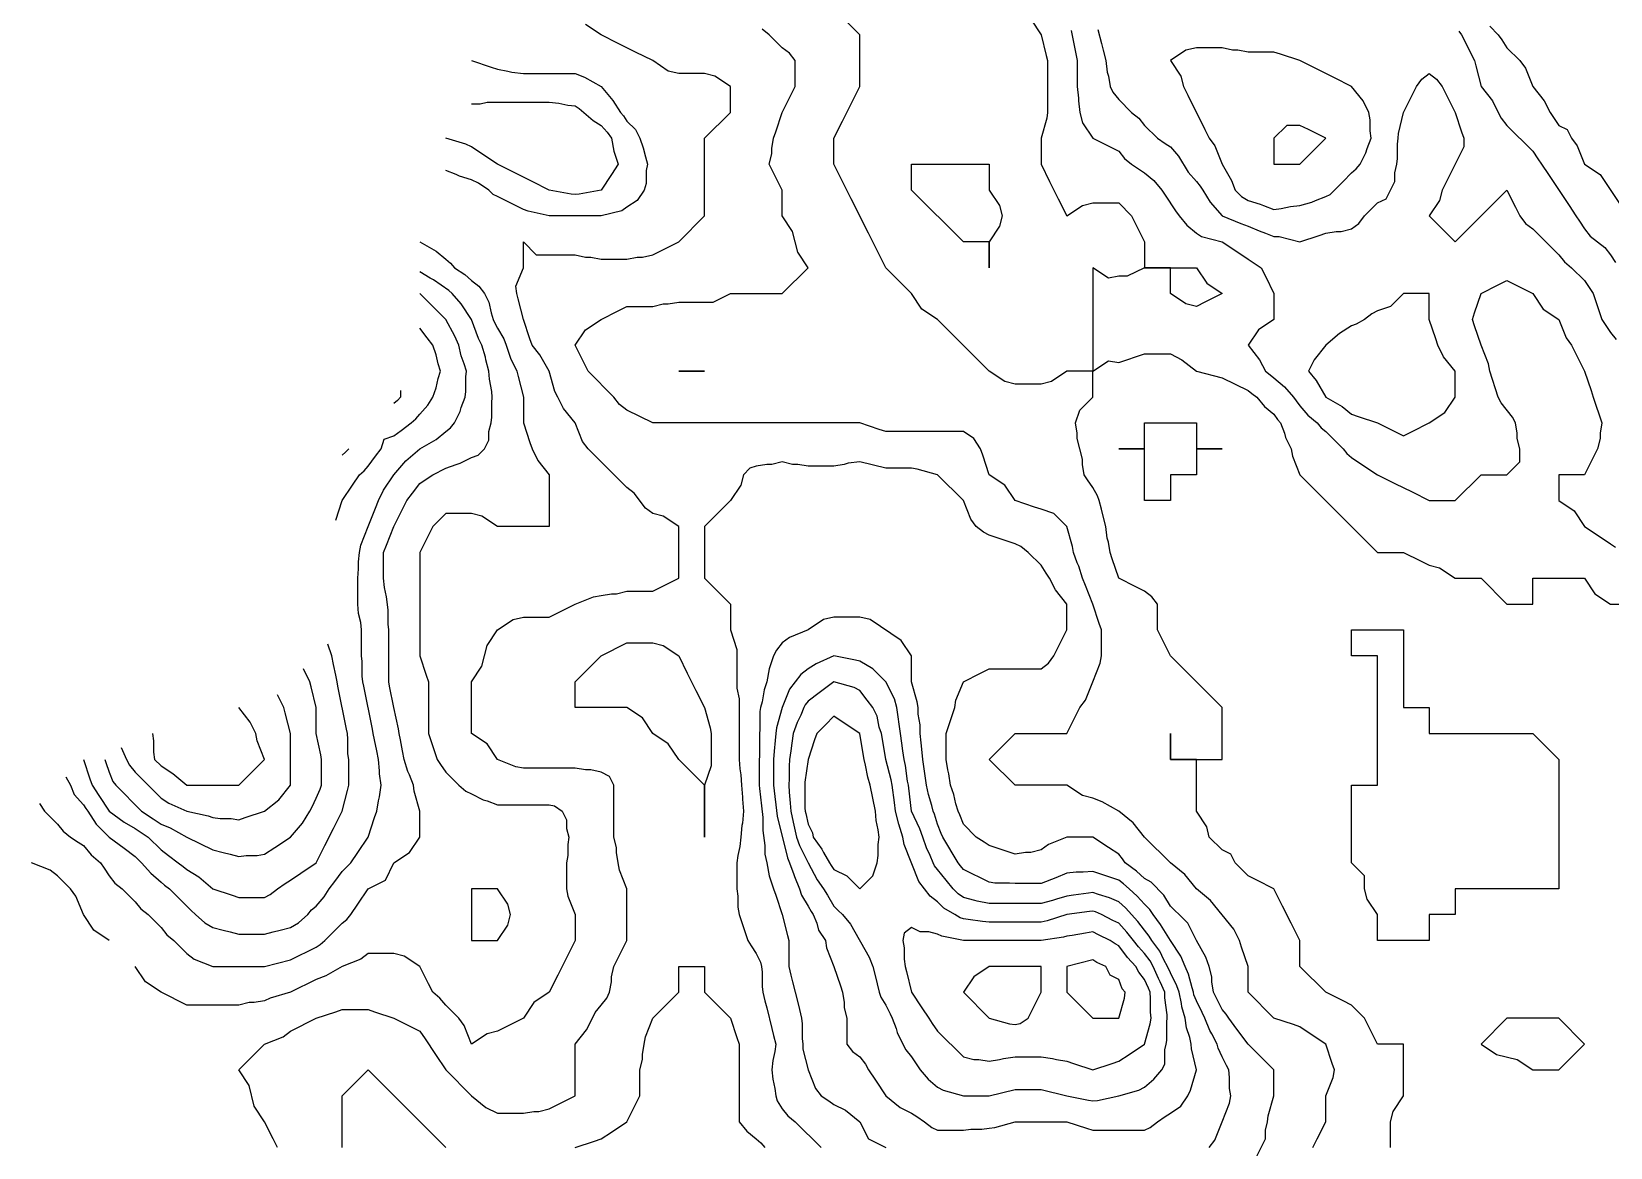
# Model space of a CAD drawing. Header units: inches. Extents: x 794995 to 811195, y 2485918 to 2508058.
# Drawn here: x 800845 to 802675, y 2503469 to 2504762 of the extents above; entities that cross this region are included whole.
import ezdxf

# ---------------------------------------------------------------- set-up
doc = ezdxf.new("R2010")
doc.units = ezdxf.units.IN
doc.header["$MEASUREMENT"] = 0
doc.layers.add('contour', color=7, linetype='Continuous')

msp = doc.modelspace()

# ---------------------------------------------------------------- linework, layer by layer
at = {"layer": 'contour'}
for points in [[(802420.2, 2503468.4), (802420.2, 2503498.4), (802423.2, 2503510.4), (802435.2, 2503528.4), (802435.2, 2503588.4), (802405.2, 2503588.4), (802395.2, 2503608.4), (802390.2, 2503618.4), (802375.2, 2503633.4), (802365.2, 2503638.4), (802345.2, 2503648.4), (802315.2, 2503678.4), (802315.2, 2503708.4), (802305.2, 2503728.4), (802295.2, 2503748.4), (802285.2, 2503768.4), (802265.2, 2503778.4), (802255.2, 2503783.4), (802240.2, 2503798.4), (802235.2, 2503808.4), (802225.2, 2503813.4), (802210.2, 2503828.4), (802207.2, 2503840.4), (802195.2, 2503858.4), (802195.2, 2503918.4), (802165.2, 2503918.4), (802165.2, 2503948.4), (802165.2, 2503918.4), (802195.2, 2503918.4), (802225.2, 2503918.4), (802225.2, 2503978.4), (802165.2, 2504038.4), (802155.2, 2504058.4), (802150.2, 2504068.4), (802150.2, 2504098.4), (802143.7, 2504106.9), (802135.2, 2504113.4), (802125.2, 2504118.4), (802105.2, 2504128.4), (802097.7, 2504150.9), (802095.2, 2504158.4), (802093.2, 2504170.4), (802091.8, 2504175), (802090.2, 2504188.4), (802087.2, 2504200.4), (802085.2, 2504208.4), (802082.7, 2504218.4), (802080.6, 2504223.8), (802075.2, 2504233.4), (802069.2, 2504242.4), (802065.2, 2504248.4), (802063.2, 2504260.4), (802063.2, 2504266.4), (802057.2, 2504290.4), (802057.2, 2504296.4), (802055.2, 2504308.4), (802060.2, 2504323.4), (802075.2, 2504338.4), (802075.2, 2504368.4), (802045.2, 2504368.4), (802027.2, 2504356.4), (802015.2, 2504353.4), (801985.2, 2504353.4), (801973.2, 2504356.4), (801955.2, 2504368.4), (801895.2, 2504428.4), (801877.2, 2504440.4), (801865.2, 2504458.4), (801835.2, 2504488.4), (801825.2, 2504508.4), (801815.2, 2504528.4), (801795.2, 2504568.4), (801785.2, 2504588.4), (801775.2, 2504608.4), (801775.2, 2504638.4), (801785.2, 2504658.4), (801795.2, 2504678.4), (801805.2, 2504698.4), (801805.2, 2504758.4), (801745.2, 2504818.4)], [(802003.2, 2504776.4), (802015.2, 2504758.4), (802021.2, 2504734.4), (802022.7, 2504728.4), (802022.7, 2504668.4), (802021.8, 2504661.7), (802015.2, 2504638.4), (802015.2, 2504608.4), (802025.2, 2504588.4), (802035.2, 2504568.4), (802045.2, 2504548.4), (802063.2, 2504560.4), (802075.2, 2504563.4), (802105.2, 2504563.4), (802120.2, 2504548.4), (802125.2, 2504538.4), (802135.2, 2504518.4), (802135.2, 2504488.4), (802195.2, 2504488.4), (802207.2, 2504470.4), (802225.2, 2504458.4), (802205.2, 2504448.4), (802195.2, 2504443.4), (802183.2, 2504446.4), (802165.2, 2504458.4), (802165.2, 2504488.4), (802135.2, 2504488.4), (802115.2, 2504478.4), (802105.2, 2504478.4), (802093.2, 2504476.4), (802075.2, 2504488.4), (802075.2, 2504458.4), (802075.2, 2504368.4), (802093.2, 2504380.4), (802105.2, 2504378.4), (802135.2, 2504388.4), (802165.2, 2504388.4), (802178.5, 2504381.7), (802195.2, 2504368.4), (802225.2, 2504360.9), (802255.2, 2504345.9), (802259.4, 2504342.6), (802265.2, 2504338.4), (802274.2, 2504327.5), (802285.2, 2504318.4), (802289.4, 2504312.6), (802292.7, 2504308.4), (802297.2, 2504296.4), (802298.5, 2504291.7), (802305.2, 2504278.4), (802306.6, 2504269.8), (802315.2, 2504248.4), (802405.2, 2504158.4), (802435.2, 2504158.4), (802455.2, 2504148.4), (802465.2, 2504143.4), (802477.2, 2504140.4), (802495.2, 2504128.4), (802525.2, 2504128.4), (802555.2, 2504098.4), (802585.2, 2504098.4), (802585.2, 2504128.4), (802645.2, 2504128.4), (802657.2, 2504110.4), (802675.2, 2504098.4), (802705.2, 2504098.4)], [(801130.2, 2503468.4), (801125.2, 2503478.4), (801115.2, 2503498.4), (801103.2, 2503516.4), (801097.2, 2503540.4), (801085.2, 2503558.4), (801115.2, 2503588.4), (801136.6, 2503596.9), (801145.2, 2503603.4), (801175.2, 2503618.4), (801197.7, 2503625.9), (801205.2, 2503628.4), (801235.2, 2503628.4), (801242.7, 2503625.9), (801265.2, 2503618.4), (801295.2, 2503603.4), (801301.2, 2503594.4), (801313.2, 2503576.4), (801325.2, 2503558.4), (801355.2, 2503528.4), (801371.8, 2503515), (801385.2, 2503508.4), (801415.2, 2503508.4), (801427.2, 2503510.4), (801433.2, 2503510.4), (801445.2, 2503513.4), (801475.2, 2503528.4), (801475.2, 2503588.4), (801488.5, 2503605), (801495.2, 2503618.4), (801498.5, 2503625), (801505.2, 2503633.4), (801511.8, 2503641.7), (801515.2, 2503648.4), (801517.2, 2503660.4), (801517.2, 2503666.4), (801520.2, 2503678.4), (801525.2, 2503688.4), (801535.2, 2503708.4), (801535.2, 2503768.4), (801526.6, 2503789.8), (801525.2, 2503798.4), (801523.2, 2503810.4), (801523.2, 2503816.4), (801520.2, 2503828.4), (801520.2, 2503888.4), (801515.2, 2503898.4), (801505.2, 2503903.4), (801493.2, 2503906.4), (801487.2, 2503906.4), (801475.2, 2503908.4), (801415.2, 2503908.4), (801406.6, 2503909.8), (801385.2, 2503918.4), (801373.2, 2503936.4), (801355.2, 2503948.4), (801355.2, 2504008.4), (801367.2, 2504026.4), (801373.2, 2504050.4), (801385.2, 2504068.4), (801403.2, 2504080.4), (801415.2, 2504083.4), (801445.2, 2504083.4), (801475.2, 2504098.4), (801496.6, 2504106.9), (801505.2, 2504108.4), (801517.2, 2504110.4), (801523.2, 2504110.4), (801535.2, 2504113.4), (801565.2, 2504113.4), (801595.2, 2504128.4), (801595.2, 2504188.4), (801577.2, 2504200.4), (801565.2, 2504203.4), (801556.6, 2504209.8), (801543.7, 2504226.9), (801535.2, 2504233.4), (801490.2, 2504278.4), (801483.7, 2504286.9), (801475.2, 2504308.4), (801461.8, 2504325), (801455.2, 2504338.4), (801451.8, 2504345), (801445.2, 2504368.4), (801434.2, 2504387.5), (801425.2, 2504398.4), (801422.7, 2504405.9), (801415.2, 2504428.4), (801409.2, 2504452.4), (801407.7, 2504458.4), (801406.6, 2504466.9), (801415.2, 2504488.4), (801415.2, 2504518.4), (801430.2, 2504503.4), (801475.2, 2504503.4), (801487.2, 2504500.4), (801493.2, 2504500.4), (801505.2, 2504498.4), (801535.2, 2504498.4), (801547.2, 2504500.4), (801553.2, 2504500.4), (801565.2, 2504503.4), (801575.2, 2504508.4), (801595.2, 2504518.4), (801625.2, 2504548.4), (801625.2, 2504638.4), (801655.2, 2504668.4), (801655.2, 2504698.4), (801637.2, 2504710.4), (801625.2, 2504713.4), (801595.2, 2504713.4), (801583.2, 2504716.4), (801565.2, 2504728.4), (801545.2, 2504738.4), (801525.2, 2504748.4), (801505.2, 2504758.4), (801487.2, 2504770.4)], [(802330.2, 2503468.4), (802335.2, 2503478.4), (802345.2, 2503498.4), (802345.2, 2503528.4), (802353.7, 2503549.8), (802355.2, 2503558.4), (802352.7, 2503565.9), (802345.2, 2503588.4), (802327.2, 2503600.4), (802315.2, 2503608.4), (802307.7, 2503610.9), (802285.2, 2503618.4), (802255.2, 2503648.4), (802255.2, 2503678.4), (802247.7, 2503700.9), (802245.2, 2503708.4), (802238.5, 2503721.7), (802211.8, 2503755), (802195.2, 2503768.4), (802181.8, 2503785), (802165.2, 2503798.4), (802135.2, 2503828.4), (802121.8, 2503845), (802105.2, 2503858.4), (802086.1, 2503869.3), (802075.2, 2503873.4), (802063.2, 2503876.4), (802045.2, 2503888.4), (801985.2, 2503888.4), (801955.2, 2503918.4), (801985.2, 2503948.4), (802045.2, 2503948.4), (802055.2, 2503968.4), (802060.2, 2503978.4), (802066.6, 2503986.9), (802075.2, 2504008.4), (802083.7, 2504029.8), (802085.2, 2504038.4), (802085.2, 2504068.4), (802082.7, 2504075.9), (802075.2, 2504098.4), (802066.6, 2504119.8), (802063.2, 2504128.4), (802059, 2504142.2), (802057.2, 2504146.4), (802052.7, 2504158.4), (802051.8, 2504165), (802045.2, 2504188.4), (802030.2, 2504203.4), (802015.2, 2504208.4), (802007.7, 2504210.9), (801985.2, 2504218.4), (801973.2, 2504236.4), (801955.2, 2504248.4), (801947.7, 2504270.9), (801945.2, 2504278.4), (801937.2, 2504290.4), (801925.2, 2504298.4), (801835.2, 2504298.4), (801827.7, 2504300.9), (801805.2, 2504308.4), (801565.2, 2504308.4), (801535.2, 2504323.4), (801526.6, 2504329.8), (801520.2, 2504338.4), (801490.2, 2504368.4), (801485.2, 2504378.4), (801475.2, 2504398.4), (801487.2, 2504416.4), (801505.2, 2504428.4), (801525.2, 2504438.4), (801535.2, 2504443.4), (801565.2, 2504443.4), (801577.2, 2504446.4), (801583.2, 2504446.4), (801595.2, 2504448.4), (801625.2, 2504448.4), (801635.2, 2504448.4), (801655.2, 2504458.4), (801715.2, 2504458.4), (801745.2, 2504488.4), (801733.2, 2504506.4), (801727.2, 2504530.4), (801715.2, 2504548.4), (801715.2, 2504578.4), (801705.2, 2504598.4), (801700.2, 2504608.4), (801703.2, 2504620.4), (801703.2, 2504626.4), (801705.2, 2504638.4), (801707.7, 2504645.9), (801715.2, 2504668.4), (801725.2, 2504688.4), (801730.2, 2504698.4), (801730.2, 2504728.4), (801723.7, 2504736.9), (801715.2, 2504743.4), (801700.2, 2504758.4), (801691.8, 2504765)], [(802050.2, 2504763.4), (802055.2, 2504738.4), (802057.2, 2504728.4), (802057.2, 2504698.4), (802058.5, 2504685), (802058.5, 2504681.7), (802060.2, 2504668.4), (802063.2, 2504656.4), (802075.2, 2504638.4), (802095.2, 2504628.4), (802105.2, 2504623.4), (802111.8, 2504615), (802120.2, 2504608.4), (802129.2, 2504602.4), (802135.2, 2504598.4), (802146.1, 2504589.3), (802155.2, 2504578.4), (802159.2, 2504572.4), (802171.2, 2504554.4), (802175.2, 2504548.4), (802184.2, 2504537.5), (802195.2, 2504528.4), (802201.2, 2504524.4), (802225.2, 2504518.4), (802243.2, 2504506.4), (802255.2, 2504498.4), (802261.2, 2504494.4), (802270.2, 2504488.4), (802275.2, 2504478.4), (802285.2, 2504458.4), (802285.2, 2504428.4), (802267.2, 2504416.4), (802255.2, 2504398.4), (802268.5, 2504381.7), (802275.2, 2504368.4), (802280.9, 2504364.1), (802285.2, 2504360.9), (802297.2, 2504350.4), (802307.7, 2504338.4), (802310.9, 2504334.1), (802315.2, 2504328.4), (802324.4, 2504317.6), (802335.2, 2504308.4), (802339.7, 2504302.9), (802345.2, 2504298.4), (802355.2, 2504288.4), (802365.2, 2504278.4), (802369.7, 2504272.9), (802375.2, 2504268.4), (802387.2, 2504260.4), (802405.2, 2504248.4), (802425.2, 2504238.4), (802445.2, 2504228.4), (802465.2, 2504218.4), (802495.2, 2504218.4), (802525.2, 2504248.4), (802555.2, 2504248.4), (802570.2, 2504263.4), (802570.2, 2504278.4), (802567.2, 2504290.4), (802567.2, 2504296.4), (802565.2, 2504308.4), (802561.8, 2504315), (802548.5, 2504331.7), (802545.2, 2504338.4), (802535.2, 2504368.4), (802533.7, 2504376.9), (802525.2, 2504398.4), (802517.7, 2504420.9), (802515.2, 2504428.4), (802517.7, 2504435.9), (802525.2, 2504458.4), (802545.2, 2504468.4), (802555.2, 2504473.4), (802565.2, 2504468.4), (802585.2, 2504458.4), (802597.2, 2504440.4), (802615.2, 2504428.4), (802623.7, 2504406.9), (802630.2, 2504398.4), (802635.2, 2504388.4), (802645.2, 2504368.4), (802652.7, 2504345.9), (802655.2, 2504338.4), (802665.2, 2504308.4), (802663.2, 2504296.4), (802663.2, 2504290.4), (802660.2, 2504278.4), (802655.2, 2504268.4), (802645.2, 2504248.4), (802615.2, 2504248.4), (802615.2, 2504218.4), (802633.2, 2504206.4), (802645.2, 2504188.4), (802663.2, 2504176.4), (802675.2, 2504168.4), (802681.2, 2504164.4)], [(802081.2, 2504764.4), (802085.2, 2504748.4), (802087.2, 2504740.4), (802090.2, 2504728.4), (802091.8, 2504715), (802093.2, 2504710.4), (802095.2, 2504698.4), (802098.5, 2504691.7), (802105.2, 2504683.4), (802120.2, 2504668.4), (802128.5, 2504661.7), (802135.2, 2504653.4), (802150.2, 2504638.4), (802159.2, 2504632.4), (802165.2, 2504628.4), (802174.4, 2504617.6), (802185.9, 2504599.1), (802195.2, 2504588.4), (802199.8, 2504583), (802202.7, 2504578.4), (802211.3, 2504564.5), (802225.2, 2504548.4), (802246.6, 2504539.8), (802255.2, 2504536.4), (802268, 2504531.2), (802275.2, 2504528.4), (802285.2, 2504524.4), (802291.2, 2504524.4), (802315.2, 2504518.4), (802337.7, 2504525.9), (802345.2, 2504528.4), (802357.2, 2504530.4), (802363.2, 2504530.4), (802375.2, 2504533.4), (802383.7, 2504539.8), (802390.2, 2504548.4), (802405.2, 2504563.4), (802415.2, 2504568.4), (802425.2, 2504588.4), (802425.2, 2504598.4), (802427.7, 2504608.4), (802428.5, 2504615), (802428.5, 2504631.7), (802429.2, 2504638.4), (802429.7, 2504643.8), (802435.2, 2504668.4), (802445.2, 2504688.4), (802450.2, 2504698.4), (802456.6, 2504706.9), (802465.2, 2504713.4), (802473.7, 2504706.9), (802480.2, 2504698.4), (802485.2, 2504688.4), (802495.2, 2504668.4), (802502.7, 2504645.9), (802505.2, 2504638.4), (802505.2, 2504628.4), (802495.2, 2504608.4), (802485.2, 2504588.4), (802480.2, 2504578.4), (802477.2, 2504566.4), (802465.2, 2504548.4), (802495.2, 2504518.4), (802525.2, 2504548.4), (802555.2, 2504578.4), (802565.2, 2504558.4), (802570.2, 2504548.4), (802576.6, 2504539.8), (802585.2, 2504533.4), (802615.2, 2504503.4), (802621.8, 2504495), (802630.2, 2504488.4), (802645.2, 2504473.4), (802651.2, 2504464.4), (802655.2, 2504458.4), (802665.2, 2504428.4), (802669.2, 2504422.4), (802675.2, 2504413.4), (802681.8, 2504405)], [(802499.4, 2504762.6), (802502.7, 2504758.4), (802517.7, 2504728.4), (802519.2, 2504722.4), (802525.2, 2504698.4), (802538.5, 2504681.7), (802545.2, 2504668.4), (802548.5, 2504661.7), (802555.2, 2504653.4), (802585.2, 2504623.4), (802591.2, 2504614.4), (802595.2, 2504608.4), (802603.2, 2504596.4), (802627.2, 2504560.4), (802635.2, 2504548.4), (802639.2, 2504542.4), (802645.2, 2504533.4), (802651.8, 2504525), (802668.5, 2504511.7), (802675.2, 2504503.4), (802681.2, 2504494.4)], [(802535.2, 2504768.4), (802545.2, 2504758.4), (802549.2, 2504752.4), (802555.2, 2504743.4), (802570.2, 2504728.4), (802576.6, 2504719.8), (802585.2, 2504698.4), (802598.5, 2504681.7), (802605.2, 2504668.4), (802609.2, 2504662.4), (802615.2, 2504653.4), (802625.2, 2504648.4), (802630.2, 2504638.4), (802636.6, 2504629.8), (802645.2, 2504608.4), (802663.2, 2504596.4), (802687.2, 2504560.4)], [(801355.2, 2504728.4), (801377.7, 2504720.9), (801385.2, 2504718.4), (801397.2, 2504716.4), (801401.8, 2504715), (801415.2, 2504713.4), (801475.2, 2504713.4), (801486.1, 2504709.3), (801505.2, 2504698.4), (801519, 2504682.2), (801527.7, 2504668.4), (801531.2, 2504664.4), (801535.2, 2504658.4), (801545.2, 2504648.4), (801550.2, 2504638.4), (801554.2, 2504627.5), (801556.6, 2504616.9), (801559.2, 2504608.4), (801557.7, 2504600.9), (801557.7, 2504585.9), (801555.2, 2504578.4), (801547.2, 2504566.4), (801535.2, 2504558.4), (801529.2, 2504554.4), (801505.2, 2504548.4), (801445.2, 2504548.4), (801420.6, 2504553.8), (801415.2, 2504555.9), (801385.2, 2504570.9), (801380.2, 2504573.4), (801375.2, 2504578.4), (801363.2, 2504586.4), (801355.2, 2504590.4), (801341.3, 2504594.5), (801337.2, 2504596.4), (801325.2, 2504600.9)], [(801355.2, 2504678.4), (801365.2, 2504678.4), (801373.2, 2504680.4), (801445.2, 2504680.4), (801456.1, 2504679.3), (801466.6, 2504676.9), (801475.2, 2504675.9), (801479.8, 2504673), (801485.2, 2504668.4), (801495.9, 2504659.1), (801505.2, 2504653.4), (801512.2, 2504645.4), (801517.2, 2504638.4), (801520.2, 2504623.4), (801525.2, 2504608.4), (801517.2, 2504596.4), (801505.2, 2504578.4), (801479.8, 2504573.7), (801475.2, 2504573.4), (801470.5, 2504573.7), (801445.2, 2504578.4), (801425.2, 2504588.4), (801405.2, 2504598.4), (801385.2, 2504608.4), (801367.2, 2504620.4), (801355.2, 2504628.4), (801348.5, 2504631.7), (801325.2, 2504638.4)], [(801295.2, 2504518.4), (801314.2, 2504507.5), (801325.2, 2504498.4), (801330.6, 2504493.8), (801335.2, 2504488.4), (801347.2, 2504480.4), (801355.2, 2504473.4), (801363.7, 2504466.9), (801370.2, 2504458.4), (801375.2, 2504448.4), (801377.7, 2504435.9), (801380.2, 2504428.4), (801381.6, 2504424.8), (801385.2, 2504418.4), (801392.7, 2504405.9), (801395.2, 2504398.4), (801400.2, 2504383.4), (801407.7, 2504368.4), (801409.2, 2504362.4), (801415.2, 2504338.4), (801415.2, 2504308.4), (801422.7, 2504285.9), (801425.2, 2504278.4), (801431.8, 2504265), (801445.2, 2504248.4), (801445.2, 2504188.4), (801415.2, 2504188.4), (801385.2, 2504188.4), (801367.2, 2504200.4), (801355.2, 2504203.4), (801325.2, 2504203.4), (801310.2, 2504188.4), (801305.2, 2504178.4), (801295.2, 2504158.4), (801295.2, 2504038.4), (801302.7, 2504015.9), (801305.2, 2504008.4), (801305.2, 2503948.4), (801315.2, 2503918.4), (801319.2, 2503912.4), (801325.2, 2503903.4), (801340.2, 2503888.4), (801348.5, 2503881.7), (801355.2, 2503878.4), (801368.5, 2503871.7), (801373.2, 2503870.4), (801385.2, 2503865.9), (801445.2, 2503865.9), (801451.2, 2503864.4), (801460.2, 2503858.4), (801465.2, 2503848.4), (801465.2, 2503838.4), (801467.7, 2503828.4), (801466.6, 2503819.8), (801466.6, 2503806.9), (801465.2, 2503798.4), (801465.2, 2503768.4), (801466.6, 2503759.8), (801475.2, 2503738.4), (801475.2, 2503708.4), (801465.2, 2503688.4), (801455.2, 2503668.4), (801445.2, 2503648.4), (801427.2, 2503636.4), (801415.2, 2503618.4), (801385.2, 2503603.4), (801373.2, 2503600.4), (801355.2, 2503588.4), (801346.6, 2503609.8), (801340.2, 2503618.4), (801325.2, 2503633.4), (801318.5, 2503641.7), (801310.2, 2503648.4), (801305.2, 2503658.4), (801295.2, 2503678.4), (801277.2, 2503690.4), (801265.2, 2503693.4), (801235.2, 2503693.4), (801226.6, 2503686.9), (801205.2, 2503678.4), (801186.1, 2503667.5), (801175.2, 2503663.4), (801145.2, 2503648.4), (801121.8, 2503641.7), (801115.2, 2503638.4), (801103.2, 2503636.4), (801097.2, 2503636.4), (801085.2, 2503633.4), (801025.2, 2503633.4), (800995.2, 2503648.4), (800977.2, 2503660.4), (800965.2, 2503678.4)], [(800854.2, 2503867.4), (800860.2, 2503858.4), (800875.2, 2503843.4), (800881.8, 2503835), (800890.2, 2503828.4), (800899.2, 2503822.4), (800905.2, 2503818.4), (800914.4, 2503807.6), (800925.2, 2503798.4), (800929.2, 2503792.4), (800935.2, 2503783.4), (800941.8, 2503775), (800950.2, 2503768.4), (800965.2, 2503753.4), (800971.8, 2503745), (800980.2, 2503738.4), (800995.2, 2503723.4), (801001.8, 2503715), (801010.2, 2503708.4), (801025.2, 2503693.4), (801033.7, 2503686.9), (801055.2, 2503678.4), (801115.2, 2503678.4), (801145.2, 2503685.9), (801175.2, 2503700.9), (801179.8, 2503703.7), (801185.2, 2503708.4), (801195.2, 2503718.4), (801205.2, 2503728.4), (801210.6, 2503732.9), (801215.2, 2503738.4), (801223.2, 2503750.4), (801235.2, 2503768.4), (801255.2, 2503778.4), (801265.2, 2503798.4), (801283.2, 2503810.4), (801295.2, 2503828.4), (801295.2, 2503858.4), (801288.5, 2503881.7), (801287.7, 2503888.4), (801283.2, 2503900.4), (801281.3, 2503904.5), (801277.2, 2503918.4), (801275.2, 2503928.4), (801272.7, 2503940.9), (801271.2, 2503948.4), (801270.6, 2503953.8), (801265.2, 2503978.4), (801260.2, 2504003.4), (801259.2, 2504008.4), (801259.2, 2504068.4), (801258.5, 2504075), (801258.5, 2504091.7), (801256.6, 2504106.9), (801254.2, 2504117.5), (801253.2, 2504128.4), (801253.2, 2504158.4), (801256.6, 2504166.9), (801265.2, 2504188.4), (801275.2, 2504208.4), (801280.2, 2504218.4), (801286.6, 2504226.9), (801295.2, 2504238.4), (801301.2, 2504242.4), (801310.2, 2504248.4), (801325.2, 2504255.9), (801337.2, 2504260.4), (801341.8, 2504261.7), (801355.2, 2504268.4), (801362.7, 2504270.9), (801370.2, 2504278.4), (801375.2, 2504288.4), (801375.2, 2504298.4), (801377.7, 2504308.4), (801378.5, 2504315), (801378.5, 2504331.7), (801379.2, 2504338.4), (801378.5, 2504345), (801375.9, 2504359.1), (801375.2, 2504368.4), (801371.8, 2504381.7), (801371.3, 2504384.5), (801367.2, 2504398.4), (801363.2, 2504406.4), (801355.2, 2504428.4), (801343.2, 2504446.4), (801332.7, 2504458.4), (801328.7, 2504461.9), (801311, 2504474.2), (801307.2, 2504476.4), (801295.2, 2504483.4)], [(800884.8, 2503898), (800890.2, 2503888.4), (800894.6, 2503877.8), (800905.2, 2503865.9), (800908.2, 2503861.4), (800910.2, 2503858.4), (800920.2, 2503843.4), (800935.2, 2503828.4), (800952.3, 2503815.5), (800965.2, 2503805.9), (800972.7, 2503798.4), (800983.2, 2503786.4), (800995.2, 2503775.9), (800999.4, 2503772.6), (801005.2, 2503768.4), (801015.2, 2503758.4), (801030.2, 2503743.4), (801035.2, 2503738.4), (801045.9, 2503729.1), (801055.2, 2503723.4), (801067.2, 2503720.4), (801075.2, 2503718.4), (801085.2, 2503715.9), (801115.2, 2503715.9), (801125.2, 2503718.4), (801133.2, 2503720.4), (801145.2, 2503723.4), (801154.4, 2503729.1), (801165.2, 2503738.4), (801169.7, 2503743.8), (801175.2, 2503748.4), (801184.4, 2503759.1), (801190.2, 2503768.4), (801196.6, 2503776.9), (801205.2, 2503788.4), (801210.2, 2503793.4), (801215.2, 2503798.4), (801223.2, 2503810.4), (801235.2, 2503828.4), (801242.7, 2503850.9), (801245.2, 2503858.4), (801247.2, 2503870.4), (801248.5, 2503875), (801250.2, 2503888.4), (801248.5, 2503901.7), (801248.5, 2503905), (801247.2, 2503918.4), (801245.2, 2503928.4), (801242.7, 2503940.9), (801241.2, 2503948.4), (801240.2, 2503953.4), (801230.2, 2504003.4), (801229.2, 2504008.4), (801228.5, 2504015), (801228.5, 2504031.7), (801227.7, 2504038.4), (801227.7, 2504068.4), (801226.6, 2504076.9), (801224.2, 2504087.5), (801223.2, 2504098.4), (801223.2, 2504128.4), (801224.2, 2504139.3), (801224.2, 2504147.5), (801225.2, 2504158.4), (801226.6, 2504166.9), (801235.2, 2504188.4), (801243.7, 2504209.8), (801247.2, 2504218.4), (801253.2, 2504230.4), (801265.2, 2504248.4), (801279, 2504264.5), (801295.2, 2504278.4), (801314.2, 2504289.3), (801325.2, 2504298.4), (801330.6, 2504302.9), (801335.2, 2504308.4), (801341.8, 2504321.7), (801343.2, 2504326.4), (801347.7, 2504338.4), (801348.5, 2504345), (801348.5, 2504361.7), (801349.2, 2504368.4), (801346.6, 2504376.9), (801343.2, 2504386.4), (801340.2, 2504398.4), (801335.7, 2504408.9), (801325.2, 2504428.4), (801295.2, 2504458.4)], [(801197.7, 2504195.9), (801205.2, 2504218.4), (801217.2, 2504236.4), (801225.2, 2504248.4), (801230.5, 2504253), (801235.2, 2504258.4), (801243.7, 2504269.8), (801250.2, 2504278.4), (801253.9, 2504289.6), (801265.2, 2504293.4), (801273.7, 2504299.8), (801285.2, 2504308.4), (801290.5, 2504313), (801295.2, 2504318.4), (801304.4, 2504329.1), (801310.2, 2504338.4), (801314.2, 2504349.3), (801316.6, 2504359.8), (801319.2, 2504368.4), (801316.6, 2504376.9), (801314.2, 2504387.5), (801310.2, 2504398.4), (801303.7, 2504406.9), (801295.2, 2504418.4)], [(801272.7, 2504345.9), (801272.7, 2504338.4), (801269.2, 2504334.4), (801265.2, 2504330.9)], [(801212.7, 2504278.4), (801209.2, 2504274.4), (801205.2, 2504270.9)], [(802265.2, 2503458.4), (802275.2, 2503478.4), (802275.2, 2503488.4), (802277.7, 2503498.4), (802278.5, 2503505), (802285.2, 2503528.4), (802285.2, 2503558.4), (802255.2, 2503588.4), (802242.3, 2503605.5), (802232.7, 2503618.4), (802229.8, 2503623), (802225.2, 2503628.4), (802218.5, 2503641.7), (802215.2, 2503648.4), (802213.2, 2503660.4), (802213.2, 2503666.4), (802210.2, 2503678.4), (802206.1, 2503689.3), (802195.2, 2503708.4), (802185.2, 2503728.4), (802175.2, 2503738.4), (802170.2, 2503743.4), (802165.2, 2503748.4), (802157.7, 2503760.9), (802142.7, 2503775.9), (802135.2, 2503780.4), (802125.7, 2503788.9), (802112.7, 2503798.4), (802109.8, 2503803), (802105.2, 2503808.4), (802093.2, 2503816.4), (802075.2, 2503828.4), (802045.2, 2503828.4), (802023.7, 2503819.8), (802015.2, 2503813.4), (802003.2, 2503810.4), (801997.2, 2503810.4), (801985.2, 2503808.4), (801955.2, 2503818.4), (801949.2, 2503822.4), (801940.2, 2503828.4), (801925.2, 2503843.4), (801920.9, 2503854.1), (801919.2, 2503858.4), (801916.6, 2503866.9), (801914.2, 2503877.5), (801910.2, 2503888.4), (801908.5, 2503901.7), (801907.2, 2503906.4), (801905.2, 2503918.4), (801905.2, 2503948.4), (801915.2, 2503978.4), (801916.6, 2503986.9), (801925.2, 2504008.4), (801945.2, 2504018.4), (801955.2, 2504023.4), (802015.2, 2504023.4), (802023.7, 2504029.8), (802030.2, 2504038.4), (802035.2, 2504048.4), (802045.2, 2504068.4), (802045.2, 2504098.4), (802031.8, 2504115), (802025.2, 2504128.4), (802021.2, 2504134.4), (802015.2, 2504143.4), (802000.2, 2504158.4), (801991.8, 2504165), (801985.2, 2504168.4), (801955.2, 2504178.4), (801948.5, 2504181.7), (801940.2, 2504188.4), (801933.7, 2504196.9), (801925.2, 2504218.4), (801895.2, 2504248.4), (801871.8, 2504255), (801865.2, 2504255.9), (801835.2, 2504255.9), (801805.2, 2504263.4), (801791.8, 2504261.7), (801787.2, 2504260.4), (801775.2, 2504258.4), (801745.2, 2504258.4), (801733.2, 2504260.4), (801727.2, 2504260.4), (801715.2, 2504263.4), (801703.2, 2504260.4), (801697.2, 2504260.4), (801685.2, 2504258.4), (801677.7, 2504255.9), (801670.2, 2504248.4), (801667.2, 2504236.4), (801655.2, 2504218.4), (801625.2, 2504188.4), (801625.2, 2504128.4), (801655.2, 2504098.4), (801655.2, 2504068.4), (801662.7, 2504045.9), (801662.7, 2504000.9), (801665.2, 2503988.4), (801665.2, 2503918.4), (801666.1, 2503907.5), (801667.2, 2503900.4), (801668, 2503888.4), (801669, 2503874.5), (801669, 2503872.2), (801670.2, 2503858.4), (801669, 2503844.5), (801668.5, 2503841.7), (801667.2, 2503828.4), (801666.1, 2503817.5), (801663.7, 2503806.9), (801662.7, 2503798.4), (801662.7, 2503768.4), (801663.7, 2503759.8), (801663.7, 2503746.9), (801665.2, 2503738.4), (801675.2, 2503708.4), (801679.2, 2503702.4), (801685.2, 2503693.4), (801690.2, 2503683.4), (801691.2, 2503678.4), (801691.8, 2503671.7), (801691.8, 2503655), (801692.7, 2503648.4), (801695.2, 2503638.4), (801697.2, 2503630.4), (801703.2, 2503606.4), (801705.2, 2503598.4), (801707.7, 2503588.4), (801706.6, 2503579.8), (801704.2, 2503569.3), (801703.2, 2503558.4), (801704.2, 2503547.5), (801706.6, 2503536.9), (801707.7, 2503528.4), (801709.2, 2503522.4), (801715.2, 2503513.4), (801721.8, 2503505), (801730.2, 2503498.4), (801760.2, 2503468.4)], [(802210.2, 2503468.4), (802216.6, 2503476.9), (802225.2, 2503498.4), (802233.7, 2503519.8), (802235.2, 2503528.4), (802233.7, 2503536.9), (802233.7, 2503549.8), (802232.7, 2503558.4), (802230.2, 2503563.4), (802225.2, 2503573.4), (802220.5, 2503583.7), (802219.2, 2503588.4), (802213.2, 2503600.4), (802211, 2503604.2), (802205.2, 2503618.4), (802201.8, 2503625), (802195.2, 2503638.4), (802192.4, 2503645.6), (802191.8, 2503648.4), (802190.2, 2503653.4), (802186.2, 2503669.4), (802182.3, 2503678.4), (802177.2, 2503690.4), (802165.2, 2503708.4), (802153.7, 2503726.9), (802145.2, 2503738.4), (802141.2, 2503744.4), (802135.2, 2503750.4), (802126.6, 2503759.8), (802117.2, 2503768.4), (802110.9, 2503774.1), (802105.2, 2503778.4), (802075.2, 2503788.4), (802064.2, 2503787.5), (802056.1, 2503787.5), (802045.2, 2503786.4), (802032.3, 2503781.2), (802015.2, 2503774.4), (801985.2, 2503774.4), (801978.5, 2503775), (801961.8, 2503775), (801955.2, 2503775.9), (801925.2, 2503790.9), (801921.8, 2503795), (801919.2, 2503798.4), (801901.2, 2503828.4), (801899.4, 2503832.6), (801895.2, 2503843.4), (801891.6, 2503854.8), (801890.2, 2503858.4), (801888.5, 2503865), (801884.6, 2503877.8), (801882.3, 2503888.4), (801878, 2503918.4), (801877.2, 2503930.4), (801876.1, 2503937.5), (801875.2, 2503948.4), (801875.2, 2503958.4), (801872.7, 2503970.9), (801872.7, 2503978.4), (801871.8, 2503985), (801865.2, 2504008.4), (801865.2, 2504038.4), (801853.2, 2504056.4), (801817.2, 2504080.4), (801805.2, 2504083.4), (801775.2, 2504083.4), (801763.2, 2504080.4), (801745.2, 2504068.4), (801723.7, 2504059.8), (801715.2, 2504053.4), (801708.5, 2504045), (801705.2, 2504038.4), (801700.2, 2504023.4), (801697.2, 2504008.4), (801694.4, 2503999.1), (801691.8, 2503985), (801690.2, 2503978.4), (801689.4, 2503974.1), (801689.4, 2503952.6), (801688.9, 2503948.4), (801688.7, 2503944.8), (801688.7, 2503921.9), (801688.5, 2503918.4), (801688.5, 2503888.4), (801688.9, 2503884.6), (801691.2, 2503864.4), (801692.7, 2503850.9), (801692.7, 2503835.9), (801695.2, 2503818.4), (801695.2, 2503808.4), (801697.2, 2503798.4), (801700.2, 2503783.4), (801705.2, 2503768.4), (801707.7, 2503760.9), (801715.2, 2503738.4), (801721.2, 2503714.4), (801722.7, 2503708.4), (801722.7, 2503678.4), (801725.2, 2503668.4), (801727.2, 2503660.4), (801733.2, 2503636.4), (801735.2, 2503628.4), (801737.7, 2503618.4), (801738.5, 2503611.7), (801738.5, 2503595), (801739.2, 2503588.4), (801739.2, 2503582.4), (801745.2, 2503558.4), (801753.7, 2503536.9), (801760.2, 2503528.4), (801769.2, 2503522.4), (801775.2, 2503518.4), (801788.5, 2503511.7), (801805.2, 2503498.4), (801815.2, 2503478.4), (801835.2, 2503468.4)], [(800905.2, 2503918.4), (800912.7, 2503895.9), (800915.2, 2503888.4), (800923.2, 2503876.4), (800935.2, 2503858.4), (800952.5, 2503845.7), (800965.2, 2503838.4), (800971.2, 2503834.4), (800980.2, 2503828.4), (800995.2, 2503813.4), (801003.7, 2503806.9), (801015.2, 2503798.4), (801020.9, 2503794.1), (801025.2, 2503790.9), (801039, 2503782.2), (801055.2, 2503768.4), (801077.7, 2503760.9), (801085.2, 2503758.4), (801115.2, 2503758.4), (801121.8, 2503761.7), (801130.2, 2503768.4), (801139.2, 2503774.4), (801145.2, 2503778.4), (801157.2, 2503786.4), (801175.2, 2503798.4), (801185.2, 2503818.4), (801195.2, 2503838.4), (801205.2, 2503858.4), (801211.2, 2503882.4), (801212.7, 2503888.4), (801212.7, 2503918.4), (801211.8, 2503925), (801211.8, 2503941.7), (801211.2, 2503948.4), (801210.2, 2503953.4), (801200.2, 2504003.4), (801199.2, 2504008.4), (801197.7, 2504015.9), (801195.2, 2504028.4), (801193.2, 2504038.4), (801188.7, 2504051.9)], [(800930.2, 2503918.4), (800931.4, 2503914.6), (800935.2, 2503903.4), (800939.4, 2503892.6), (800942.7, 2503888.4), (800972.7, 2503858.4), (800986.2, 2503849.4), (800995.2, 2503843.4), (801005.7, 2503838.9), (801025.2, 2503828.4), (801055.2, 2503813.4), (801067.2, 2503810.4), (801075.2, 2503808.4), (801085.2, 2503805.9), (801093.7, 2503806.9), (801106.6, 2503806.9), (801115.2, 2503808.4), (801127.2, 2503816.4), (801145.2, 2503828.4), (801159, 2503844.5), (801167.7, 2503858.4), (801170.2, 2503863.4), (801175.2, 2503873.4), (801179.8, 2503883.7), (801181.2, 2503888.4), (801181.2, 2503918.4), (801180.6, 2503923.8), (801175.2, 2503948.4), (801175.2, 2503978.4), (801169.2, 2504002.4), (801167.7, 2504008.4), (801160.2, 2504023.4)], [(800949, 2503932.2), (800955.2, 2503918.4), (800958.5, 2503911.7), (800965.2, 2503903.4), (800995.2, 2503873.4), (801004.4, 2503867.6), (801025.2, 2503858.4), (801049.7, 2503852.9), (801055.2, 2503850.9), (801063.7, 2503849.8), (801076.6, 2503849.8), (801085.2, 2503848.4), (801092.7, 2503850.9), (801115.2, 2503858.4), (801131.8, 2503871.7), (801145.2, 2503888.4), (801145.2, 2503948.4), (801139.2, 2503972.4), (801137.7, 2503978.4), (801130.2, 2503993.4)], [(800985.2, 2503948.4), (800986.6, 2503939.8), (800986.6, 2503926.9), (800987.7, 2503918.4), (800995.2, 2503910.9), (801009, 2503902.2), (801025.2, 2503888.4), (801085.2, 2503888.4), (801115.2, 2503918.4), (801106.6, 2503939.8), (801105.2, 2503948.4), (801098.5, 2503961.7), (801085.2, 2503978.4)], [(800935.2, 2503708.4), (800917.2, 2503720.4), (800905.2, 2503738.4), (800896.6, 2503759.8), (800890.2, 2503768.4), (800875.2, 2503783.4), (800866.6, 2503789.8), (800845.2, 2503798.4)], [(801475.2, 2503468.4), (801497.7, 2503475.9), (801505.2, 2503478.4), (801517.2, 2503486.4), (801535.2, 2503498.4), (801545.2, 2503518.4), (801550.2, 2503528.4), (801550.2, 2503558.4), (801553.2, 2503570.4), (801553.2, 2503576.4), (801555.2, 2503588.4), (801556.6, 2503596.9), (801565.2, 2503618.4), (801595.2, 2503648.4), (801595.2, 2503678.4), (801625.2, 2503678.4), (801625.2, 2503648.4), (801655.2, 2503618.4), (801662.7, 2503595.9), (801665.2, 2503588.4), (801665.2, 2503498.4), (801674.2, 2503487.5), (801685.2, 2503478.4), (801690.6, 2503473.8), (801695.2, 2503468.4)], [(801205.2, 2503468.4), (801205.2, 2503528.4), (801235.2, 2503558.4), (801325.2, 2503468.4)]]:
    msp.add_lwpolyline(points, dxfattribs=at)
for points in [[(802345.2, 2504570.9), (802350.2, 2504573.4), (802355.2, 2504578.4), (802365.2, 2504588.4), (802375.2, 2504598.4), (802380.6, 2504602.9), (802385.2, 2504608.4), (802391.8, 2504621.7), (802393.2, 2504626.4), (802397.7, 2504638.4), (802396.6, 2504646.9), (802396.6, 2504659.8), (802395.2, 2504668.4), (802388.5, 2504681.7), (802375.2, 2504698.4), (802355.2, 2504708.4), (802335.2, 2504718.4), (802315.2, 2504728.4), (802292.7, 2504735.9), (802285.2, 2504738.4), (802255.2, 2504738.4), (802243.2, 2504740.4), (802237.2, 2504740.4), (802225.2, 2504743.4), (802195.2, 2504743.4), (802183.2, 2504740.4), (802165.2, 2504728.4), (802177.2, 2504710.4), (802180.2, 2504698.4), (802185.2, 2504688.4), (802205.2, 2504648.4), (802210.2, 2504638.4), (802216.6, 2504629.8), (802225.2, 2504608.4), (802236.1, 2504589.3), (802240.2, 2504578.4), (802247.7, 2504570.9), (802255.2, 2504566.4), (802269, 2504562.2), (802273.2, 2504560.4), (802285.2, 2504555.9), (802293.7, 2504556.9), (802304.2, 2504559.3), (802315.2, 2504560.4), (802329, 2504564.5), (802333.2, 2504566.4)], [(802315.2, 2504608.4), (802345.2, 2504638.4), (802325.2, 2504648.4), (802315.2, 2504653.4), (802300.2, 2504653.4), (802285.2, 2504638.4), (802285.2, 2504608.4)], [(801955.2, 2504488.4), (801955.2, 2504518.4), (801925.2, 2504518.4), (801865.2, 2504578.4), (801865.2, 2504608.4), (801955.2, 2504608.4), (801955.2, 2504578.4), (801967.2, 2504560.4), (801970.2, 2504548.4), (801967.2, 2504536.4), (801955.2, 2504518.4)], [(802435.2, 2504293.4), (802445.2, 2504298.4), (802465.2, 2504308.4), (802483.2, 2504320.4), (802495.2, 2504338.4), (802495.2, 2504368.4), (802481.8, 2504385), (802475.2, 2504398.4), (802472.7, 2504405.9), (802465.2, 2504428.4), (802465.2, 2504458.4), (802435.2, 2504458.4), (802420.2, 2504443.4), (802405.2, 2504438.4), (802398.5, 2504435), (802390.2, 2504428.4), (802380.6, 2504422.9), (802375.2, 2504420.9), (802361.3, 2504412.2), (802345.2, 2504398.4), (802331.8, 2504381.7), (802325.2, 2504368.4), (802334.2, 2504357.5), (802345.2, 2504338.4), (802364.2, 2504327.5), (802375.2, 2504318.4), (802382.7, 2504315.9), (802405.2, 2504308.4), (802425.2, 2504298.4)], [(801625.2, 2504368.4), (801595.2, 2504368.4)], [(802165.2, 2504218.4), (802135.2, 2504218.4), (802135.2, 2504278.4), (802105.2, 2504278.4), (802135.2, 2504278.4), (802135.2, 2504308.4), (802195.2, 2504308.4), (802195.2, 2504278.4), (802225.2, 2504278.4), (802195.2, 2504278.4), (802195.2, 2504248.4), (802165.2, 2504248.4)], [(802465.2, 2503708.4), (802405.2, 2503708.4), (802405.2, 2503738.4), (802393.2, 2503756.4), (802390.2, 2503768.4), (802390.2, 2503783.4), (802375.2, 2503798.4), (802375.2, 2503888.4), (802405.2, 2503888.4), (802405.2, 2504038.4), (802375.2, 2504038.4), (802375.2, 2504068.4), (802435.2, 2504068.4), (802435.2, 2503978.4), (802465.2, 2503978.4), (802465.2, 2503948.4), (802585.2, 2503948.4), (802615.2, 2503918.4), (802615.2, 2503768.4), (802495.2, 2503768.4), (802495.2, 2503738.4), (802465.2, 2503738.4)], [(801625.2, 2503828.4), (801625.2, 2503888.4), (801595.2, 2503918.4), (801583.2, 2503936.4), (801565.2, 2503948.4), (801553.2, 2503966.4), (801535.2, 2503978.4), (801475.2, 2503978.4), (801475.2, 2504008.4), (801505.2, 2504038.4), (801535.2, 2504053.4), (801565.2, 2504053.4), (801577.2, 2504050.4), (801595.2, 2504038.4), (801605.2, 2504018.4), (801615.2, 2503998.4), (801625.2, 2503978.4), (801631.8, 2503955), (801632.7, 2503948.4), (801632.7, 2503910.9), (801625.2, 2503888.4)], [(802135.2, 2503488.4), (802141.8, 2503491.7), (802150.2, 2503498.4), (802159.2, 2503504.4), (802165.2, 2503508.4), (802177.2, 2503516.4), (802185.2, 2503528.4), (802188.5, 2503535), (802195.2, 2503558.4), (802189.7, 2503582.9), (802189.2, 2503588.4), (802187.7, 2503595.9), (802183.9, 2503607.1), (802182.3, 2503618.4), (802178.5, 2503631.7), (802178, 2503635.5), (802175.2, 2503648.4), (802172.7, 2503655.9), (802165.2, 2503670.9), (802161.8, 2503678.4), (802157.7, 2503685.9), (802152.7, 2503695.9), (802143.7, 2503708.4), (802140.4, 2503713.6), (802135.2, 2503720.4), (802127.3, 2503730.5), (802113, 2503746.2), (802105.2, 2503753.4), (802094.6, 2503757.8), (802081.8, 2503761.7), (802075.2, 2503764.1), (802070.2, 2503763.4), (802052.7, 2503760.9), (802045.2, 2503759.8), (802033.2, 2503756.4), (802028.5, 2503755), (802015.2, 2503751.2), (801955.2, 2503751.2), (801941, 2503754.2), (801938.5, 2503755), (801925.2, 2503758.4), (801919.2, 2503762.4), (801913.2, 2503768.4), (801905.2, 2503778.4), (801895.2, 2503790.9), (801891.8, 2503795), (801890.2, 2503798.4), (801886.6, 2503806.9), (801882.5, 2503815.7), (801878, 2503828.4), (801874.6, 2503837.8), (801865.2, 2503858.4), (801861.8, 2503885), (801861.4, 2503888.4), (801860.5, 2503893), (801858.1, 2503911.3), (801856.6, 2503918.4), (801855.2, 2503928.4), (801853.9, 2503937.1), (801852.3, 2503948.4), (801848, 2503978.4), (801845.2, 2503988.4), (801835.2, 2504008.4), (801820.2, 2504023.4), (801805.2, 2504032.4), (801800.2, 2504033.4), (801775.2, 2504038.4), (801754.4, 2504029.1), (801745.2, 2504023.4), (801736.6, 2504016.9), (801730.2, 2504008.4), (801723.7, 2503999.8), (801715.2, 2503978.4), (801708.5, 2503955), (801707.7, 2503948.4), (801707.2, 2503940.4), (801705.7, 2503927.8), (801705.2, 2503918.4), (801705.2, 2503888.4), (801709.2, 2503852.4), (801721.2, 2503804.4), (801723.7, 2503798.4), (801728.5, 2503785), (801729.3, 2503782.5), (801735.2, 2503768.4), (801737.7, 2503760.9), (801745.2, 2503748.4), (801748.9, 2503742.1), (801751.2, 2503738.4), (801755.2, 2503728.4), (801757.2, 2503720.4), (801765.2, 2503708.4), (801766.6, 2503699.8), (801775.2, 2503678.4), (801782.7, 2503655.9), (801785.2, 2503648.4), (801787.2, 2503636.4), (801787.2, 2503630.4), (801790.2, 2503618.4), (801790.2, 2503588.4), (801796.6, 2503579.8), (801805.2, 2503573.4), (801811.8, 2503565), (801815.2, 2503558.4), (801823.2, 2503546.4), (801835.2, 2503528.4), (801851.8, 2503515), (801865.2, 2503508.4), (801871.2, 2503504.4), (801880.2, 2503498.4), (801888.5, 2503491.7), (801895.2, 2503488.4), (801925.2, 2503488.4), (801933.7, 2503489.8), (801946.6, 2503489.8), (801955.2, 2503490.9), (801961.8, 2503491.7), (801985.2, 2503498.4), (802045.2, 2503498.4), (802067.7, 2503490.9), (802075.2, 2503488.4)], [(802075.2, 2503522.4), (802080.6, 2503522.9), (802105.2, 2503528.4), (802128.5, 2503535), (802135.2, 2503538.4), (802146.1, 2503547.5), (802155.2, 2503558.4), (802158.5, 2503565), (802158.5, 2503581.7), (802160.2, 2503588.4), (802160.9, 2503592.6), (802160.9, 2503614.1), (802161.4, 2503618.4), (802161.2, 2503622.4), (802158.8, 2503642), (802158.5, 2503648.4), (802153.2, 2503660.4), (802151.3, 2503664.5), (802145.2, 2503678.4), (802141.6, 2503684.8), (802135.2, 2503693.4), (802128, 2503701.2), (802122.3, 2503708.4), (802114.8, 2503718), (802105.2, 2503728.4), (802098.5, 2503731.7), (802085.2, 2503738.4), (802078.3, 2503741.5), (802075.2, 2503742.6), (802071.4, 2503742.1), (802045.2, 2503738.4), (802022.2, 2503731.3), (802015.2, 2503729.8), (801955.2, 2503729.8), (801947.2, 2503730.4), (801930.6, 2503732.9), (801925.2, 2503733.4), (801921.4, 2503734.6), (801915.2, 2503738.4), (801902.7, 2503745.9), (801895.2, 2503753.4), (801886.6, 2503759.8), (801873.7, 2503776.9), (801856.6, 2503819.8), (801855.2, 2503828.4), (801850.2, 2503843.4), (801846.4, 2503858.4), (801845.2, 2503868.4), (801842.7, 2503888.4), (801841.5, 2503894.7), (801835.2, 2503918.4), (801830.9, 2503944.1), (801830.2, 2503948.4), (801827.7, 2503955.9), (801825.2, 2503968.4), (801820.2, 2503978.4), (801813.7, 2503986.9), (801805.2, 2503998.4), (801798.5, 2504001.7), (801775.2, 2504008.4), (801758, 2503995.5), (801745.2, 2503985.9), (801741.8, 2503981.7), (801740.2, 2503978.4), (801736.6, 2503969.8), (801732.5, 2503961), (801728, 2503948.4), (801726.4, 2503937.1), (801725.2, 2503928.4), (801723.7, 2503918.4), (801723.2, 2503910.4), (801723.2, 2503896.4), (801722.7, 2503888.4), (801723.2, 2503880.4), (801724.6, 2503867.8), (801725.2, 2503858.4), (801728, 2503845.5), (801728.8, 2503842), (801731.8, 2503828.4), (801735.2, 2503818.4), (801745.2, 2503798.4), (801755.7, 2503778.9), (801763.2, 2503768.4), (801767.7, 2503760.9), (801775.2, 2503748.4), (801780.2, 2503743.4), (801785.2, 2503738.4), (801794.2, 2503727.5), (801816.1, 2503689.3), (801820.2, 2503678.4), (801823.2, 2503666.4), (801825.2, 2503658.4), (801827.7, 2503648.4), (801829.7, 2503642.9), (801835.2, 2503633.4), (801840.2, 2503623.4), (801842.7, 2503618.4), (801847.2, 2503606.4), (801848.5, 2503601.7), (801855.2, 2503588.4), (801858.5, 2503581.7), (801865.2, 2503573.4), (801871.2, 2503564.4), (801875.2, 2503558.4), (801884.2, 2503547.5), (801895.2, 2503538.4), (801901.8, 2503535), (801925.2, 2503528.4), (801955.2, 2503528.4), (801985.2, 2503535.9), (802015.2, 2503535.9), (802045.2, 2503528.4), (802070.2, 2503523.4)], [(801805.2, 2503768.4), (801820.2, 2503783.4), (801825.2, 2503798.4), (801826.6, 2503806.9), (801826.6, 2503819.8), (801827.7, 2503828.4), (801826.6, 2503836.9), (801824.2, 2503847.5), (801823.2, 2503858.4), (801817.2, 2503888.4), (801814.4, 2503897.6), (801811.8, 2503911.7), (801810.2, 2503918.4), (801809.4, 2503922.6), (801805.2, 2503948.4), (801787.2, 2503960.4), (801775.2, 2503968.4), (801765.2, 2503958.4), (801755.2, 2503948.4), (801752.7, 2503940.9), (801745.2, 2503918.4), (801741.6, 2503891.9), (801741.4, 2503888.4), (801741.6, 2503884.8), (801741.6, 2503861.9), (801741.8, 2503858.4), (801742.4, 2503855.6), (801745.2, 2503843.4), (801750.2, 2503833.4), (801751.2, 2503828.4), (801761, 2503814.2), (801763.2, 2503810.4), (801770.2, 2503798.4), (801772, 2503795.2), (801775.2, 2503790.9), (801790.2, 2503783.4)], [(801385.2, 2503708.4), (801397.2, 2503726.4), (801400.2, 2503738.4), (801397.2, 2503750.4), (801385.2, 2503768.4), (801355.2, 2503768.4), (801355.2, 2503738.4), (801355.2, 2503708.4)], [(802105.2, 2503568.4), (802117.2, 2503576.4), (802135.2, 2503588.4), (802141.8, 2503611.7), (802142.7, 2503618.4), (802142.2, 2503625.4), (802142.2, 2503641.3), (802141.8, 2503648.4), (802139.8, 2503653), (802135.2, 2503663.4), (802128.5, 2503671.7), (802125.2, 2503678.4), (802115.6, 2503688.8), (802105.2, 2503702.4), (802101.2, 2503704.4), (802095.2, 2503708.4), (802081.8, 2503715), (802075.2, 2503718.4), (802066.6, 2503716.9), (802051.2, 2503714.4), (802045.2, 2503713.4), (802041.2, 2503712.4), (802015.2, 2503708.4), (801925.2, 2503708.4), (801900.2, 2503713.4), (801895.2, 2503715.9), (801885.2, 2503718.4), (801875.2, 2503718.4), (801865.2, 2503723.4), (801856.6, 2503716.9), (801855.2, 2503708.4), (801856.6, 2503699.8), (801856.6, 2503686.9), (801857.7, 2503678.4), (801859.2, 2503672.4), (801865.2, 2503648.4), (801877.2, 2503630.4), (801885.2, 2503618.4), (801889.2, 2503612.4), (801895.2, 2503603.4), (801925.2, 2503573.4), (801937.2, 2503570.4), (801943.2, 2503570.4), (801955.2, 2503568.4), (801967.2, 2503570.4), (801971.8, 2503571.7), (801985.2, 2503573.4), (802015.2, 2503573.4), (802028.5, 2503571.7), (802033.2, 2503570.4), (802045.2, 2503568.4), (802052.7, 2503565.9), (802075.2, 2503558.4), (802097.7, 2503565.9)], [(801985.2, 2503610.9), (801991.2, 2503612.4), (802000.2, 2503618.4), (802005.2, 2503628.4), (802015.2, 2503648.4), (802015.2, 2503678.4), (801955.2, 2503678.4), (801937.2, 2503666.4), (801925.2, 2503648.4), (801955.2, 2503618.4), (801978.5, 2503611.7)], [(802105.2, 2503618.4), (802111.8, 2503641.7), (802112.7, 2503648.4), (802109.4, 2503652.6), (802105.2, 2503663.4), (802095.2, 2503668.4), (802090.2, 2503678.4), (802079.8, 2503683), (802075.2, 2503685.9), (802045.2, 2503678.4), (802045.2, 2503648.4), (802075.2, 2503618.4)], [(802615.2, 2503558.4), (802645.2, 2503588.4), (802615.2, 2503618.4), (802555.2, 2503618.4), (802525.2, 2503588.4), (802543.2, 2503576.4), (802567.2, 2503570.4), (802585.2, 2503558.4)]]:
    msp.add_lwpolyline(points, close=True, dxfattribs=at)

doc.saveas('drawing.dxf')
